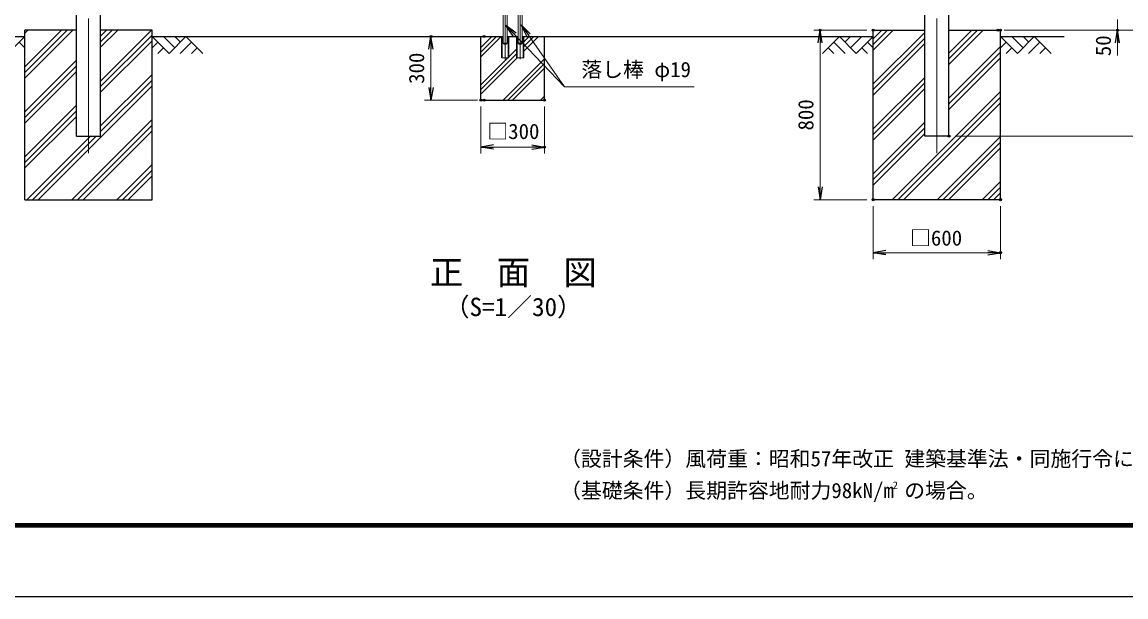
# Model space of a CAD drawing. Units: millimetres, scale not verified. Extents: x -6300 to 6300, y -4455 to 4455.
# Drawn here: x -3635 to 1570, y -4455 to -1742 of the extents above; entities that cross this region are included whole.
import ezdxf
from ezdxf.enums import TextEntityAlignment as Align

# ---------------------------------------------------------------- set-up
doc = ezdxf.new("R2010")
doc.units = ezdxf.units.MM
doc.header["$LTSCALE"] = 20
doc.header["$PDMODE"] = 32
doc.header["$PDSIZE"] = 10
doc.linetypes.add('DASHED', pattern=[7.5, 6, -1.5])
doc.linetypes.add('USER1', pattern=[50.8, 31.75, -6.35, 6.35, -6.35])
for name, color, linetype, lineweight in [('0-0_D-DCR-HCH', 7, 'Continuous', 13), ('0-1_D-STR4', 7, 'Continuous', 25), ('0-2_D-STR1', 1, 'Continuous', 25), ('0-3_D-STR3', 3, 'Continuous', 13), ('0-4_D-BMK', 2, 'USER1', 13), ('0-5_D-BGD', 7, 'Continuous', 25), ('0-6_D-STR-DIM', 7, 'Continuous', 13), ('0-8_Defpoints', 8, 'Continuous', 25), ('0-9_D-STR-TXT', 7, 'Continuous', 13), ('0-A_D-TTL-TXT', 7, 'Continuous', 25), ('0-C_D-TTL', 7, 'Continuous', 25)]:
    doc.layers.add(name, color=color, linetype=linetype, lineweight=lineweight)
doc.layers.add('0-7_0', color=7, linetype='Continuous')
doc.styles.add('ＭＳ ゴシック', font='')
doc.styles.get('ＭＳ ゴシック').set_extended_font_data('MS Gothic')

# ---------------------------------------------------------------- blocks, each defined once
blk = doc.blocks.new('_Open')
at = {"layer": '0-7_0'}
blk.add_line((-20, 3.333), (0, 0), dxfattribs=at)
blk.add_lwpolyline([(-20, -3.333), (0, 0), (-20, 0)], dxfattribs=at)

msp = doc.modelspace()

# ---------------------------------------------------------------- linework, layer by layer
at = {"layer": '0-0_D-DCR-HCH'}
for p, q in [((-3701.2, -1890.34), (-3621.38, -1810.52)), ((-3621.38, -1794.29), (-3607.61, -1780.52)), ((-3621.38, -2006.42), (-3395.48, -1780.52)), ((-3621.38, -1979.9), (-3422, -1780.52)), ((-3621.38, -1953.39), (-3448.51, -1780.52)), ((-3264.23, -1861.4), (-3183.35, -1780.52)), ((-3264.23, -1834.88), (-3209.87, -1780.52)), ((-3264.23, -1808.37), (-3236.38, -1780.52)), ((-3264.23, -2020.5), (-3024.25, -1780.52)), ((-3264.23, -2047.02), (-3021.38, -1804.17)), ((-2941.56, -1890.34), (-3021.38, -1810.52)), ((-2914.96, -1863.73), (-2968.17, -1810.52)), ((-2861.74, -1810.52), (-2941.56, -1890.34)), ((-2888.21, -1837.26), (-2914.96, -1810.52)), ((-2861.74, -1810.52), (-2781.93, -1890.34)), ((-1471.38, -1905.74), (-1376.16, -1810.52)), ((-1471.38, -1883.64), (-1398.26, -1810.52)), ((-1471.38, -1861.54), (-1420.36, -1810.52)), ((-1268.98, -1880.11), (-1199.39, -1810.52)), ((-1268.98, -1858.02), (-1221.48, -1810.52)), ((-1268.98, -1835.92), (-1243.58, -1810.52)), ((218.98, -1810.52), (139.17, -1890.34)), ((218.98, -1810.52), (298.8, -1890.34)), ((245.59, -1837.13), (272.2, -1810.52)), ((272.2, -1863.73), (325.41, -1810.52)), ((298.8, -1890.34), (378.62, -1810.52)), ((378.62, -1874.8), (472.9, -1780.52)), ((378.62, -1848.28), (446.38, -1780.52)), ((378.62, -1821.76), (419.86, -1780.52)), ((378.62, -2033.89), (621.47, -1791.04)), ((378.62, -2060.41), (621.47, -1817.56)), ((735.77, -1941.91), (897.16, -1780.52)), ((735.77, -1915.39), (870.64, -1780.52)), ((735.77, -1888.88), (844.13, -1780.52)), ((1058.44, -1890.34), (978.62, -1810.52)), ((1085.04, -1863.73), (1031.83, -1810.52)), ((1138.26, -1810.52), (1058.44, -1890.34)), ((1111.79, -1837.26), (1085.04, -1810.52)), ((1138.26, -1810.52), (1218.07, -1890.34)), ((-3647.99, -1837.13), (-3621.38, -1863.61)), ((-3264.23, -2073.53), (-3021.38, -1830.68)), ((-2994.77, -1837.13), (-3021.38, -1863.61)), ((-2968.17, -1863.73), (-2994.9, -1890.34)), ((-2835.14, -1837.13), (-2888.59, -1890.34)), ((-2808.53, -1863.73), (-2835.26, -1890.34)), ((-1339.78, -1906.72), (-1302.98, -1869.92)), ((165.77, -1863.73), (192.5, -1890.34)), ((192.38, -1837.13), (245.83, -1890.34)), ((325.41, -1863.73), (352.14, -1890.34)), ((352.01, -1837.13), (378.62, -1863.61)), ((378.62, -2086.93), (621.47, -1844.08)), ((735.77, -2101.01), (978.62, -1858.16)), ((1005.23, -1837.13), (978.62, -1863.61)), ((1031.83, -1863.73), (1005.1, -1890.34)), ((1164.86, -1837.13), (1111.41, -1890.34)), ((1191.47, -1863.73), (1164.74, -1890.34)), ((-3621.38, -2165.52), (-3378.53, -1922.67)), ((-1471.38, -2060.42), (-1302.98, -1892.02)), ((-1471.38, -2082.51), (-1299.39, -1910.52)), ((-1471.38, -2038.32), (-1343.58, -1910.52)), ((-1366.8, -2110.52), (-1171.38, -1915.1)), ((735.77, -2127.52), (978.62, -1884.67)), ((735.77, -2154.04), (978.62, -1911.19)), ((-3621.38, -2192.03), (-3378.53, -1949.18)), ((-3621.38, -2218.55), (-3378.53, -1975.7)), ((-1344.71, -2110.52), (-1171.38, -1937.19)), ((-1322.61, -2110.52), (-1171.38, -1959.29)), ((-3264.23, -2232.63), (-3021.38, -1989.78)), ((-3264.23, -2259.15), (-3021.38, -2016.3)), ((378.62, -2246.03), (621.47, -2003.18)), ((378.62, -2272.54), (621.47, -2029.69)), ((-3559.09, -2580.52), (-3021.38, -2042.81)), ((378.62, -2299.06), (621.47, -2056.21)), ((468.39, -2580.52), (978.62, -2070.29)), ((-1190.03, -2110.52), (-1171.38, -2091.87)), ((494.91, -2580.52), (978.62, -2096.81)), ((521.42, -2580.52), (978.62, -2123.32)), ((-3621.38, -2377.65), (-3378.53, -2134.8)), ((-3621.38, -2404.17), (-3378.53, -2161.32)), ((-3621.38, -2430.68), (-3378.53, -2187.83)), ((-3399.99, -2580.52), (-3021.38, -2201.91)), ((-3373.47, -2580.52), (-3021.38, -2228.43)), ((378.62, -2458.16), (621.47, -2215.31)), ((-3612.12, -2580.52), (-3312.12, -2280.52)), ((-3585.6, -2580.52), (-3285.6, -2280.52)), ((-3346.95, -2580.52), (-3021.38, -2254.95)), ((378.62, -2484.67), (621.47, -2241.82)), ((378.62, -2511.19), (621.47, -2268.34)), ((680.52, -2580.52), (978.62, -2282.42)), ((707.04, -2580.52), (978.62, -2308.94)), ((733.56, -2580.52), (978.62, -2335.46)), ((-3187.85, -2580.52), (-3021.38, -2414.05)), ((-3161.34, -2580.52), (-3021.38, -2440.56)), ((-3134.82, -2580.52), (-3021.38, -2467.08)), ((892.65, -2580.52), (978.62, -2494.55)), ((919.17, -2580.52), (978.62, -2521.07)), ((945.69, -2580.52), (978.62, -2547.59))]:
    msp.add_line(p, q, dxfattribs=at)
at = {"layer": '0-1_D-STR4'}
for p, q in [((-3621.38, -2580.52), (-3621.38, -1780.52)), ((-3378.53, -1780.52), (-3621.38, -1780.52)), ((-1471.38, -2110.52), (-1471.38, -1810.52)), ((-1171.38, -2110.52), (-1171.38, -1810.52)), ((735.77, -1780.52), (978.62, -1780.52)), ((978.62, -2580.52), (978.62, -1780.52)), ((-1471.38, -2110.52), (-1171.38, -2110.52)), ((-3621.38, -2580.52), (-3021.38, -2580.52)), ((978.62, -2580.52), (378.62, -2580.52))]:
    msp.add_line(p, q, dxfattribs=at)
for points in [[(-3021.38, -2580.52), (-3021.38, -1780.52), (-3264.23, -1780.52)], [(378.62, -2580.52), (378.62, -1780.52), (621.47, -1780.52)]]:
    msp.add_lwpolyline(points, dxfattribs=at)
at = {"layer": '0-2_D-STR1'}
for p, q in [((-3378.53, -2280.52), (-3378.53, 1009.48)), ((-3264.23, -2280.52), (-3264.23, 1009.48)), ((621.47, -2280.52), (621.47, 1009.48)), ((735.77, -2280.52), (735.77, 1009.48)), ((-3378.53, -2280.52), (-3264.23, -2280.52)), ((735.77, -2280.52), (621.47, -2280.52))]:
    msp.add_line(p, q, dxfattribs=at)
at = {"layer": '0-3_D-STR3'}
for p, q in [((-1366.28, -1585.52), (-1366.28, -1841.02)), ((-1347.28, -1585.52), (-1347.28, -1841.02)), ((-1295.48, -1585.52), (-1295.48, -1841.02)), ((-1276.48, -1585.52), (-1276.48, -1841.02)), ((-1373.78, -1910.52), (-1373.78, -1810.52)), ((-1373.78, -1910.52), (-1373.78, -1810.52)), ((-1339.78, -1810.52), (-1339.78, -1910.52)), ((-1339.78, -1810.52), (-1339.78, -1910.52)), ((-1302.98, -1810.52), (-1302.98, -1910.52)), ((-1268.98, -1910.52), (-1268.98, -1810.52)), ((-1361.28, -1846.02), (-1366.28, -1841.02)), ((-1352.28, -1846.02), (-1361.28, -1846.02)), ((-1290.48, -1846.02), (-1281.48, -1846.02)), ((-1281.48, -1846.02), (-1276.48, -1841.02)), ((-1339.78, -1910.52), (-1373.78, -1910.52)), ((-1339.78, -1910.52), (-1373.78, -1910.52)), ((-1302.98, -1910.52), (-1268.98, -1910.52))]:
    msp.add_line(p, q, dxfattribs=at)
at = {"layer": '0-3_D-STR3', "linetype": 'DASHED'}
for p, q in [((-1370.58, -1910.52), (-1370.58, -1810.52)), ((-1342.98, -1810.52), (-1342.98, -1910.52)), ((-1299.78, -1810.52), (-1299.78, -1910.52)), ((-1272.18, -1910.52), (-1272.18, -1810.52))]:
    msp.add_line(p, q, dxfattribs=at)
at = {"layer": '0-3_D-STR3'}
for points in [[(-1352.28, -1846.02), (-1347.28, -1841.02), (-1366.28, -1841.02)], [(-1290.48, -1846.02), (-1295.48, -1841.02), (-1276.48, -1841.02)]]:
    msp.add_lwpolyline(points, dxfattribs=at)
at = {"layer": '0-4_D-BMK'}
for p, q in [((-3321.38, -2360.52), (-3321.38, 1109.48)), ((678.62, -2360.52), (678.62, 1109.48)), ((-1356.78, -1918.77), (-1356.78, -1348.57)), ((-1285.98, -1916.87), (-1285.98, -1349.36))]:
    msp.add_line(p, q, dxfattribs=at)
at = {"layer": '0-5_D-BGD'}
for p, q in [((-3921.38, -1810.52), (-3621.38, -1810.52)), ((-3021.38, -1810.52), (-1366.78, -1810.52)), ((-1346.78, -1810.52), (-1295.98, -1810.52)), ((-1346.78, -1810.52), (-1295.98, -1810.52)), ((-1346.78, -1810.52), (-1295.98, -1810.52)), ((-1346.78, -1810.52), (-1295.98, -1810.52)), ((-1275.98, -1810.52), (378.62, -1810.52)), ((978.62, -1810.52), (1278.62, -1810.52))]:
    msp.add_line(p, q, dxfattribs=at)
at = {"layer": '0-6_D-STR-DIM'}
for p, q in [((1530.67, -1730.52), (1530.67, -1780.52)), ((-1486.78, -1810.52), (-1736.78, -1810.52)), ((348.62, -1780.52), (98.62, -1780.52)), ((996.62, -1780.52), (1781.17, -1780.52)), ((996.62, -1780.52), (1781.17, -1780.52)), ((1008.62, -1780.52), (1560.67, -1780.52)), ((-1706.78, -2050.52), (-1706.78, -1870.52)), ((128.62, -2520.52), (128.62, -1840.52)), ((1530.67, -1840.52), (1530.67, -1900.52)), ((-1486.78, -2110.52), (-1736.78, -2110.52)), ((-1471.38, -2140.52), (-1471.38, -2362.23)), ((-1171.38, -2140.52), (-1171.38, -2362.23)), ((765.77, -2280.52), (2026.07, -2280.52)), ((765.77, -2280.52), (1781.17, -2280.52)), ((-1411.38, -2332.23), (-1231.38, -2332.23)), ((348.62, -2580.52), (98.62, -2580.52)), ((378.62, -2610.52), (378.62, -2860.52)), ((978.62, -2610.52), (978.62, -2860.52)), ((438.62, -2830.52), (918.62, -2830.52))]:
    msp.add_line(p, q, dxfattribs=at)
at = {"layer": '0-8_Defpoints'}
for p in [(-1706.78, -1810.52), (-1456.78, -1810.52), (128.62, -1780.52), (378.62, -1780.52), (966.62, -1780.52), (978.62, -1780.52), (1530.67, -1780.52), (-1471.38, -2110.52), (-1456.78, -2110.52), (-1171.38, -2110.52), (735.77, -2280.52), (-1171.38, -2332.23), (378.62, -2580.52), (378.62, -2580.52), (978.62, -2580.52), (978.62, -2830.52)]:
    msp.add_point(p, dxfattribs=at)
at = {"layer": '0-9_D-STR-TXT'}
msp.add_line((-1076.27, -2048.13), (-1351.5, -1759.67), dxfattribs=at)
msp.add_lwpolyline([(-465.37, -2048.13), (-1076.27, -2048.13), (-1280, -1756.23)], dxfattribs=at)
at = {"layer": '0-C_D-TTL', "color": 2}
msp.add_lwpolyline([(-6300, 4455), (6300, 4455), (6300, -4455), (-6300, -4455)], close=True, dxfattribs=at)
at = {"layer": '0-C_D-TTL'}
for points in [[(-5895, 4125), (5895, 4125), (5895, -4125), (-5895, -4125)], [(-5891.25, 4121.25), (5891.25, 4121.25), (5891.25, -4121.25), (-5891.25, -4121.25)], [(-5887.5, 4117.5), (5887.5, 4117.5), (5887.5, -4117.5), (-5887.5, -4117.5)], [(-5883.75, 4113.75), (5883.75, 4113.75), (5883.75, -4113.75), (-5883.75, -4113.75)], [(-5880, 4110), (5880, 4110), (5880, -4110), (-5880, -4110)]]:
    msp.add_lwpolyline(points, close=True, dxfattribs=at)

# ---------------------------------------------------------------- block references
at = {"layer": '0-6_D-STR-DIM', "xscale": 3, "yscale": 3}
for p, rotation in [((-1706.78, -1810.52), 90), ((128.62, -1780.52), 90), ((1530.67, -1780.52), 90), ((-1706.78, -2110.52), 270), ((-1471.38, -2332.23), 180), ((128.62, -2580.52), 270), ((378.62, -2830.52), 180)]:
    msp.add_blockref('_Open', p, dxfattribs=dict(at, rotation=rotation))
for p in [(-1171.38, -2332.23), (978.62, -2830.52)]:
    msp.add_blockref('_Open', p, dxfattribs=at)
at = {"layer": '0-9_D-STR-TXT', "xscale": 3, "yscale": 3}
for p, rotation in [((-1352.88, -1758.22), 133.65476), ((-1281.14, -1754.59), 124.91155)]:
    msp.add_blockref('_Open', p, dxfattribs=dict(at, rotation=rotation))

# ---------------------------------------------------------------- texts
at = {"layer": '0-6_D-STR-DIM', "style": 'ＭＳ ゴシック'}
for s, p in [('50', (1521.07, -1903.18)), ('300', (-1716.9, -2033.83)), ('800', (118.5, -2253.83))]:
    msp.add_text(s, height=72.14, rotation=90, dxfattribs=at).set_placement(p, align=Align.BOTTOM_LEFT)
for s, p in [('□300', (-1440.81, -2315.74)), ('□600', (552.39, -2818.89))]:
    msp.add_text(s, height=72.14, dxfattribs=at).set_placement(p, align=Align.BOTTOM_LEFT)
at = {"layer": '0-9_D-STR-TXT', "style": 'ＭＳ ゴシック'}
msp.add_text('落し棒 φ19', height=72.14, dxfattribs=at).set_placement((-997.6, -2023.73), align=Align.BOTTOM_LEFT)
at = {"layer": '0-A_D-TTL-TXT', "style": 'ＭＳ ゴシック'}
for s, height, p in [('正\u3000面\u3000図', 115.4, (-1711.23, -3015.92)), ('（S=1／30）', 86.66, (-1643, -3155.71)), ('（設計条件）風荷重：昭和57年改正 建築基準法・同施行令に基づく風圧力に準拠。', 72.14, (-1097.8, -3860.4)), ('（基礎条件）長期許容地耐力98kN/m の場合。', 72.14, (-1097.8, -4010.4)), ('2', 36.07, (470.41, -3956.69))]:
    msp.add_text(s, height=height, dxfattribs=at).set_placement(p, align=Align.BOTTOM_LEFT)

doc.saveas('drawing.dxf')
